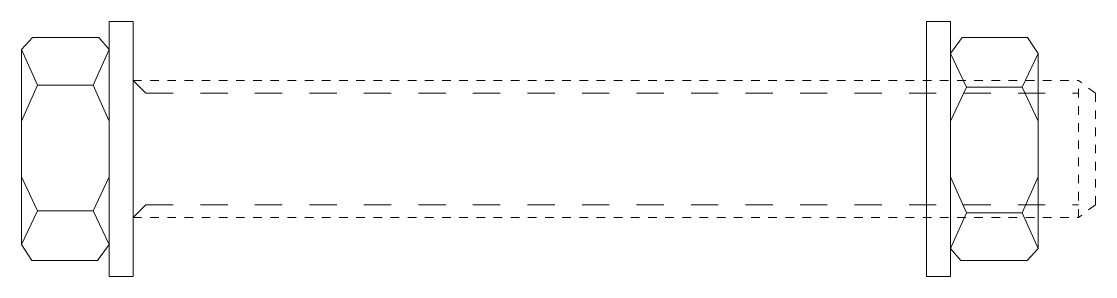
# Model space of a CAD drawing. Header units: metres. Extents: x -13 to 112, y -15 to 15.
import ezdxf

# ---------------------------------------------------------------- set-up
doc = ezdxf.new("R2010")
doc.units = ezdxf.units.M
doc.linetypes.add('Dash', pattern=[6.35, 3.175, -3.175])
doc.linetypes.add('Streep 1_1', pattern=[2, 1, -1])
doc.layers.add('A-DETL-GENF', color=92, linetype='Continuous', lineweight=18)
doc.layers.add('A-DETL-GENF-HDLN', color=1, linetype='Dash', lineweight=18)

# ---------------------------------------------------------------- blocks, each defined once
blk = doc.blocks.new('00 bout_moer - M16-4299265-00_0 Basismaterialen')
at = {"layer": 'A-DETL-GENF'}
for p, q in [((-2.79, 0), (-2.79, 14.86)), ((-2.79, 14.86), (0, 14.86)), ((0, 14.86), (0, -14.86)), ((92.43, -14.86), (92.43, 14.86)), ((92.43, 14.86), (95.22, 14.86)), ((95.22, 14.86), (95.22, 0)), ((-13, 11.61), (-11.72, 13)), ((-11.72, 13), (-3.99, 13)), ((-3.99, 13), (-2.79, 11.61)), ((95.22, 11.14), (96.6, 13)), ((96.6, 13), (104.21, 13)), ((104.21, 13), (105.43, 11.14)), ((-13, 11.61), (-11.14, 7.43)), ((-13, -11.14), (-13, 11.61)), ((-4.64, 7.43), (-2.79, 11.61)), ((-2.79, 11.61), (-2.79, 0)), ((95.22, 0), (95.22, 11.14)), ((95.22, 11.14), (97.08, 7.2)), ((103.58, 7.2), (105.43, 11.14)), ((105.43, 11.14), (105.43, -11.61)), ((-11.14, 7.43), (-13, 3.25)), ((-11.14, 7.43), (-4.64, 7.43)), ((-2.79, 3.25), (-4.64, 7.43)), ((97.08, 7.2), (95.22, 3.25)), ((103.58, 7.2), (97.08, 7.2)), ((105.43, 3.25), (103.58, 7.2)), ((-13, 3.25), (-13, -3.25)), ((-2.79, -3.25), (-2.79, 3.25)), ((95.22, 3.25), (95.22, -3.25)), ((105.43, -3.25), (105.43, 3.25)), ((-2.79, -14.86), (-2.79, 0)), ((-2.79, 0), (-2.79, -11.14)), ((95.22, -11.61), (95.22, 0)), ((95.22, 0), (95.22, -14.86)), ((-13, -3.25), (-11.14, -7.2)), ((-4.64, -7.2), (-2.79, -3.25)), ((95.22, -3.25), (97.08, -7.43)), ((103.58, -7.43), (105.43, -3.25)), ((-11.14, -7.2), (-13, -11.14)), ((-11.14, -7.2), (-4.64, -7.2)), ((-2.79, -11.14), (-4.64, -7.2)), ((97.08, -7.43), (95.22, -11.61)), ((103.58, -7.43), (97.08, -7.43)), ((105.43, -11.61), (103.58, -7.43)), ((-11.78, -13), (-13, -11.14)), ((-2.79, -11.14), (-4.16, -13)), ((96.42, -13), (95.22, -11.61)), ((105.43, -11.61), (104.16, -13)), ((-4.16, -13), (-11.78, -13)), ((104.16, -13), (96.42, -13)), ((0, -14.86), (-2.79, -14.86)), ((95.22, -14.86), (92.43, -14.86))]:
    blk.add_line(p, q, dxfattribs=at)
at = {"layer": 'A-DETL-GENF', "linetype": 'Streep 1_1', "lineweight": 13}
for p, q in [((0, 8), (110.12, 8)), ((112.12, 6.5), (110.12, 8)), ((110.12, -8), (110.12, 8)), ((112.12, 6.5), (112.12, -6.5)), ((112.12, -6.5), (110.12, -8)), ((0, -8), (110.12, -8))]:
    blk.add_line(p, q, dxfattribs=at)
at = {"layer": 'A-DETL-GENF-HDLN'}
for p, q in [((0, 8), (1.5, 6.5)), ((0, 8), (0, -8)), ((1.5, 6.5), (110.12, 6.5)), ((0, -8), (1.5, -6.5)), ((1.5, -6.5), (110.12, -6.5))]:
    blk.add_line(p, q, dxfattribs=at)

msp = doc.modelspace()

# ---------------------------------------------------------------- block references
msp.add_blockref('00 bout_moer - M16-4299265-00_0 Basismaterialen', (0, 0))

doc.saveas('drawing.dxf')
